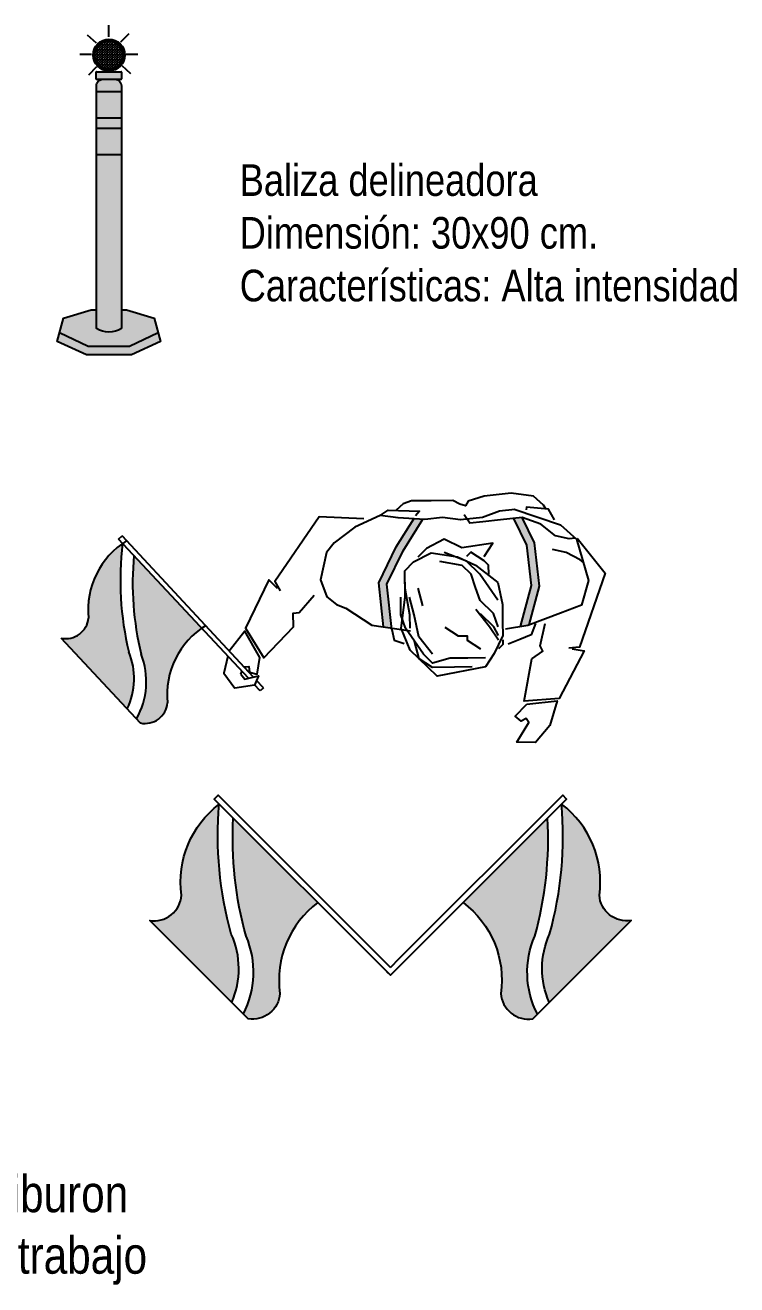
# Model space of a CAD drawing. Header units: metres. Extents: x 668617 to 675126, y 2286318 to 2293677.
# Drawn here: x 671945.2 to 672012.7, y 2288037.5 to 2288157 of the extents above; entities that cross this region are included whole.
import ezdxf

# ---------------------------------------------------------------- set-up
doc = ezdxf.new("R2010")
doc.units = ezdxf.units.M
doc.header["$MEASUREMENT"] = 0
for name, color, linetype in [('DMTG-BANDEREROS', 250, 'Continuous'), ('IAF-R', 7, 'Continuous'), ('TEXTO ESPEC', 7, 'Continuous')]:
    doc.layers.add(name, color=color, linetype=linetype)
doc.styles.add('Arial Narrow', font='ARIALN.TTF', dxfattribs={"height": 2.5})

# ---------------------------------------------------------------- blocks, each defined once
blk = doc.blocks.new('IAF-R')
at = {"layer": 'IAF-R', "true_color": 0xf26722}
h = blk.add_hatch(color=30, dxfattribs=at)
h.dxf.hatch_style = 1
h.paths.add_polyline_path([(-0.614, 11.641, 1), (0.622, 11.641, 1)])
h.paths.add_polyline_path([(0.569, 11.641, -1), (-0.561, 11.641, -1)], flags=16)
h.paths.add_polyline_path([(0.549, 11.641, -1), (-0.541, 11.641, -1)], flags=0)
at = {"layer": 'IAF-R'}
h = blk.add_hatch(color=256, dxfattribs=at)
h.dxf.hatch_style = 1
h.paths.add_polyline_path([(0.569, 11.641, 1), (-0.561, 11.641, 1)])
h.paths.add_polyline_path([(0.549, 11.641, 1), (-0.541, 11.641, 1)], flags=16)
h = blk.add_hatch(dxfattribs=at)
h.set_pattern_fill('ANGLE', color=30, scale=0.351563, angle=91.3909, style=0)
h.set_pattern_definition([(360, (648.9381, -684.18853), (6e-15, 0.0966796875), [0.0703125, -0.0263671875]), (90, (648.9381, -684.18853), (-0.0966796875, 6e-15), [0.0703125, -0.0263671875])])
edge = h.paths.add_edge_path()
edge.add_arc((0.004, 11.641), 0.545, 0, 360)
for color, points in [(40, [(-0.482, 10.991, 0.414214), (-0.496, 10.977), (-0.496, 10.711, 0.414214), (-0.482, 10.697), (0.482, 10.697, 0.414214), (0.496, 10.711), (0.496, 10.977, 0.414214), (0.482, 10.991)]), (252, [(0.799, 0.332), (1.915, 0.853), (1.762, 1.423), (0.689, 1.751), (0.485, 1.751), (0.485, 1.027, -0.285721), (-0.485, 1.027), (-0.485, 1.751), (-0.689, 1.751), (-1.762, 1.423), (-1.915, 0.853), (-0.799, 0.332)]), (256, [(0.873, 0), (2.002, 0.527), (1.915, 0.853), (0.799, 0.332), (-0.799, 0.332), (-1.915, 0.853), (-2.002, 0.527), (-0.873, 0)])]:
    blk.add_hatch(color=color, dxfattribs=at).paths.add_polyline_path(points)
h = blk.add_hatch(color=256, dxfattribs=at)
h.dxf.hatch_style = 1
h.paths.add_polyline_path([(0.152, 10.991), (0.152, 11.042, -0.130812), (-0.166, 11.048), (-0.166, 10.991)])
at = {"layer": 'IAF-R', "true_color": 0xf26722}
for points in [[(0.485, 10.226), (0.485, 10.447, 0.414214), (0.235, 10.697), (-0.235, 10.697, 0.414214), (-0.485, 10.447), (-0.485, 10.226)], [(0.485, 9.201), (-0.485, 9.201), (-0.485, 8.799), (0.485, 8.799)], [(0.485, 7.774), (-0.485, 7.774), (-0.485, 1.027, 0.285721), (0.485, 1.027)]]:
    blk.add_hatch(color=30, dxfattribs=at).paths.add_polyline_path(points)
at = {"layer": 'IAF-R', "true_color": 0xffffff}
for points in [[(-0.485, 10.226), (-0.485, 9.201), (0.485, 9.201), (0.485, 10.226)], [(-0.485, 8.799), (-0.485, 7.774), (0.485, 7.774), (0.485, 8.799)]]:
    blk.add_hatch(color=7, dxfattribs=at).paths.add_polyline_path(points)
at = {"layer": 'IAF-R'}
for p, q in [((0, 12.344), (0, 12.798)), ((-0.839, 12.422), (-0.499, 12.12)), ((0.465, 12.156), (0.781, 12.482)), ((-1.123, 11.676), (-0.669, 11.676)), ((0.668, 11.676), (1.122, 11.676)), ((-0.782, 10.87), (-0.466, 11.196)), ((-0.496, 10.711), (-0.496, 10.977)), ((-0.482, 10.991), (0.482, 10.991)), ((-0.166, 10.991), (-0.166, 11.048)), ((0.152, 10.991), (0.152, 11.042)), ((0.496, 10.711), (0.496, 10.977)), ((0.498, 11.232), (0.838, 10.929)), ((-0.482, 10.697), (0.482, 10.697))]:
    blk.add_line(p, q, dxfattribs=at)
blk.add_lwpolyline([(0.485, 1.027, -0.285721), (-0.485, 1.027), (-0.485, 10.447, -0.414214), (-0.235, 10.697), (0.235, 10.697, -0.414214), (0.485, 10.447), (0.485, 1.027)], format="xyb", dxfattribs=at)
for points in [[(-0.485, 10.226), (0.485, 10.226)], [(-0.485, 9.201), (0.485, 9.201)], [(-0.485, 8.799), (0.485, 8.799)], [(-0.485, 7.774), (0.485, 7.774)], [(0.485, 1.751), (0.689, 1.751), (1.762, 1.423), (2.002, 0.527), (0.873, 0), (-0.873, 0), (-2.002, 0.527), (-1.762, 1.423), (-0.689, 1.751), (-0.485, 1.751)], [(1.915, 0.853), (0.799, 0.332), (-0.799, 0.332), (-1.915, 0.853)]]:
    blk.add_lwpolyline(points, dxfattribs=at)
for radius in [0.618, 0.565, 0.545]:
    blk.add_circle((0.004, 11.641), radius, dxfattribs=at)
for centre, start, end in [((-0.482, 10.977), 90, 180), ((0.482, 10.977), 0, 90), ((-0.482, 10.711), 180, 270), ((0.482, 10.711), 270, 0)]:
    blk.add_arc(centre, 0.0141, start, end, dxfattribs=at)
blk = doc.blocks.new('BD')
h = blk.add_hatch(color=20)
h.paths.add_polyline_path([(-3.438, -0.787, 0.213925), (-3.349, -0.153, -0.090683), (-3.284, 1.07, 0.271948), (-3.759, 0.275, -0.444463), (-4.088, 0.085)])
h.paths.add_polyline_path([(-2.504, 0.022), (-3.173, 0.921, 0.082456), (-3.214, -0.193, -0.22479), (-3.345, -0.912), (-3.307, -0.963, 0.444463), (-2.978, -0.772, -0.271948)])
for points in [[(-0.152, 0.64), (0.107, 0.969), (0.006, 0.986), (-0.226, 0.692), (-0.467, 0.311), (-0.467, -0.188), (-0.377, -0.211), (-0.377, 0.285)], [(1.329, 0.567), (1.221, 0.866), (1.125, 0.866), (1.239, 0.551), (1.239, 0.092), (1.067, -0.354), (1.152, -0.35), (1.166, -0.347), (1.329, 0.076)]]:
    blk.add_hatch(color=20).paths.add_polyline_path(points)
at = {"linetype": 'Continuous'}
blk.add_line((0, 0), (-0.03, 0.203), dxfattribs=at)
for points in [[(-3.324, 1.123), (-3.282, 1.154)], [(-1.985, -0.589), (-3.282, 1.154)], [(1.495, 0.933), (1.476, 0.976), (1.372, 1.091), (1.127, 1.153), (0.822, 1.153), (0.638, 1.116), (0.602, 1.067), (0.54, 1.091), (0.467, 1.14), (0.222, 1.165), (0.112, 1.177), (0.002, 1.189), (-0.096, 1.165), (-0.181, 1.104)], [(-2.043, -0.596), (-3.324, 1.123)], [(-0.552, 1.048), (-1.052, 1.123), (-1.628, 0.457), (-1.579, 0.345)], [(-0.467, -0.188), (-0.467, 0.311), (-0.226, 0.692), (0.006, 0.986)], [(-0.377, -0.228), (-0.377, 0.285), (-0.152, 0.64), (0.107, 0.969)], [(1.14, 0.969), (1.641, 0.737), (1.8, 0.554), (1.886, 0.077), (1.776, -0.191), (1.531, -0.253), (1.152, -0.35), (0.895, -0.363)], [(1.067, -0.354), (1.239, 0.092), (1.239, 0.551), (1.125, 0.866)], [(1.166, -0.347), (1.329, 0.076), (1.329, 0.567), (1.221, 0.866)], [(1.58, 0.798), (1.525, 0.927), (1.281, 0.976), (1.274, 0.945)], [(-1.605, 0.374), (-1.692, 0.483), (-2.014, -0.032), (-1.846, -0.385), (-1.474, -0.076), (-1.461, 0.077), (-1.395, 0.079), (-1.206, 0.255)], [(1.812, 0.566), (2.081, 0.138), (1.702, -0.656), (1.58, -0.656)], [(-3.307, -0.963), (-4.088, 0.085)], [(-1.889, -0.378), (-2.026, -0.064), (-2.224, -0.267)], [(-0.377, -0.228), (-0.365, -0.35), (-0.255, -0.399)], [(-2.247, -0.323), (-2.312, -0.509), (-2.206, -0.69)], [(-2.08, -0.461), (-2.025, -0.464), (-2.023, -0.53), (-1.942, -0.561), (-1.889, -0.378)], [(1.237, -0.338), (1.176, -0.46), (1.042, -0.497), (0.907, -0.534)], [(1.617, -0.668), (1.751, -0.705), (1.409, -1.206), (1.017, -1.193), (1.152, -0.729), (1.286, -0.656), (1.262, -0.595), (1.347, -0.35)], [(-2.124, -0.542), (-2.084, -0.602), (-1.926, -0.581), (-1.984, -0.681), (-2.206, -0.69)], [(-2.124, -0.542), (-2.107, -0.511)], [(-1.927, -0.752), (-1.982, -0.678)], [(-1.886, -0.721), (-1.954, -0.629)], [(-1.886, -0.721), (-1.927, -0.752)], [(1.042, -1.23), (1.384, -1.23), (1.274, -1.499), (1.091, -1.67), (0.883, -1.645), (1.042, -1.438), (1.017, -1.389), (0.956, -1.413), (0.895, -1.352), (1.042, -1.23)]]:
    blk.add_lwpolyline(points)
for points in [[(1.149, 0.965), (0.974, 0.965), (0.775, 0.915), (0.527, 0.915), (0.328, 0.965), (0.129, 0.965), (-0.169, 1.015), (-0.368, 1.065), (-0.666, 0.965), (-0.915, 0.816), (-1.014, 0.716), (-1.114, 0.418), (-1.064, 0.219), (-0.965, 0.12), (-0.865, 0.07), (-0.597, -0.155), (-0.169, -0.265)], [(-0.368, 1.065), (-0.269, 1.114), (0.079, 1.065), (0.029, 1.015)], [(1.788, 0.567), (1.72, 0.567), (1.57, 0.617), (1.421, 0.766), (1.222, 0.866), (0.974, 0.866), (0.775, 0.866), (0.626, 0.866), (0.576, 0.965)], [(0.746, 0.477), (0.859, 0.616), (0.508, 0.6), (0.319, 0.718), (0.112, 0.638), (0.003, 0.549)], [(0.846, -0.032), (0.762, 0.126), (0.677, 0.284), (0.543, 0.447), (0.305, 0.57)], [(0.818, -0.329), (0.782, -0.176), (0.648, -0.013), (0.613, 0.14), (0.578, 0.294), (0.489, 0.402), (0.246, 0.476)], [(0.776, 0.274), (0.786, 0.373), (0.741, 0.428), (0.602, 0.541), (0.548, 0.496)], [(1.847, 0.29), (1.819, 0.319), (1.67, 0.418), (1.521, 0.468)], [(-0.172, -0.233), (-0.158, -0.085), (-0.179, 0.217), (-0.164, 0.366)], [(0.636, -0.661), (0.438, -0.642), (0.24, -0.622), (0.037, -0.653), (-0.053, -0.544), (-0.137, -0.386), (-0.222, -0.228), (-0.257, -0.075), (-0.238, 0.123)], [(0.046, -0.554), (-0.083, -0.342), (-0.109, -0.089), (-0.139, 0.113)], [(0.803, -0.477), (0.719, -0.319), (0.589, -0.107)], [(0.596, -0.557), (0.457, -0.444), (0.461, -0.394), (0.362, -0.385), (0.224, -0.271)], [(0.808, -0.428), (0.768, -0.324), (0.634, -0.161)], [(0.477, -0.745), (0.279, -0.726), (0.032, -0.702), (-0.107, -0.589), (-0.137, -0.386)], [(0.853, -0.482), (0.848, -0.532), (0.794, -0.576)]]:
    blk.add_lwpolyline(points, dxfattribs=at)
blk.add_lwpolyline([(0.866, 0.166), (0.891, -0.086), (0.872, -0.284), (0.858, -0.433), (0.739, -0.621), (0.626, -0.76), (0.072, -0.806), (0.072, -0.806), (-0.196, -0.48), (-0.196, -0.48), (-0.271, -0.223), (-0.188, 0.118), (-0.16, 0.415), (-0.051, 0.504), (0.157, 0.584), (0.449, 0.506), (0.637, 0.388)], close=True, dxfattribs=at)
for centre, radius, start, end in [((-2.845, 0.269), 0.914, 115.4388, 179.5794), ((0.027, 0.28), 3.404, 166.5818, 187.3082), ((0.162, 0.24), 3.404, 168.4532, 187.3082), ((-4.009, 0.329), 0.256, 252.11, 347.9636), ((-2.065, -0.779), 0.914, 115.4388, 179.5794), ((-4.101, -0.371), 0.783, 327.8844, 16.1843), ((-4.039, -0.415), 0.853, 324.3532, 15.0289), ((-3.229, -0.719), 0.256, 252.11, 347.9636)]:
    blk.add_arc(centre, radius, start, end)
blk = doc.blocks.new('BANDERINES')
h = blk.add_hatch(color=20)
h.paths.add_polyline_path([(-12.546, -2.136, 0.213925), (-12.58, 3.257, -0.090683), (-13.527, 13.527, 0.271948), (-16.513, 6.326, -0.444463), (-19.022, 4.34)])
h.paths.add_polyline_path([(-5.748, 5.748), (-12.42, 12.42, 0.082456), (-11.406, 3.084, -0.22479), (-11.619, -3.063), (-11.243, -3.439, 0.444463), (-8.734, -1.452, -0.271948)])
h = blk.add_hatch(color=20)
h.paths.add_polyline_path([(12.546, -2.136, -0.213925), (12.58, 3.257, 0.090683), (13.527, 13.527, -0.271948), (16.513, 6.326, 0.444463), (19.022, 4.34)])
h.paths.add_polyline_path([(5.748, 5.748), (12.42, 12.42, -0.082456), (11.406, 3.084, 0.22479), (11.619, -3.063), (11.243, -3.439, -0.444463), (8.734, -1.452, 0.271948)])
for points in [[(0.308, 0.308), (0.308, 0.308), (0, 0), (-13.923, 13.923), (-13.615, 14.231), (-0.676, 1.292), (0, 0.615)], [(-0.308, 0.308), (-0.308, 0.308), (0, 0), (13.923, 13.923), (13.615, 14.231), (0.676, 1.292), (0, 0.615)]]:
    blk.add_lwpolyline(points)
for points in [[(-5.748, 5.748, 0.271948), (-8.734, -1.452, -0.444463), (-11.243, -3.439), (-19.022, 4.34, 0.444463), (-16.513, 6.326, -0.271948), (-13.527, 13.527)], [(-12.546, -2.136, 0.213925), (-12.58, 3.257, -0.090683), (-13.527, 13.527)], [(5.748, 5.748, -0.271948), (8.734, -1.452, 0.444463), (11.243, -3.439), (19.022, 4.34, -0.444463), (16.513, 6.326, 0.271948), (13.527, 13.527)], [(12.546, -2.136, -0.213925), (12.58, 3.257, 0.090683), (13.527, 13.527)], [(-11.619, -3.063, 0.22479), (-11.406, 3.084, -0.082456), (-12.42, 12.42)], [(11.619, -3.063, -0.22479), (11.406, 3.084, 0.082456), (12.42, 12.42)]]:
    blk.add_lwpolyline(points, format="xyb")

msp = doc.modelspace()

# ---------------------------------------------------------------- block references
at = {"layer": 'DMTG-BANDEREROS', "xscale": 8.421736027358495, "yscale": 8.421736027358495, "zscale": 8.421736027358495, "rotation": 6.315506763865244}
msp.add_blockref('BD', (671982.96196, 2288101.90887), dxfattribs=at)
at = {"layer": 'DMTG-BANDEREROS', "xscale": 1.2, "yscale": 1.2, "zscale": 1.2}
msp.add_blockref('BANDERINES', (671979.88052, 2288066.85662), dxfattribs=at)
at = {"layer": 'IAF-R', "xscale": 2.444195235029771, "yscale": 2.444195235029771, "zscale": 2.444195235029771}
msp.add_blockref('IAF-R', (671953.17597, 2288125.7069), dxfattribs=at)

# ---------------------------------------------------------------- texts
at = {"layer": 'TEXTO ESPEC', "ltscale": 0.1, "attachment_point": 1, "style": 'Arial Narrow'}
for s, insert, char_height, width in [('Baliza delineadora\\PDimensión: 30x90 cm.\\PCaracterísticas: Alta intensidad', (671965.58388, 2288143.79182), 3, 50.2354847), ('Trafitambo luminoso con malla plastica tiburon intermedia para delimitación de zona de trabajo', (671872.33035, 2288047.87728), 3.5, 101.6118035)]:
    msp.add_mtext(s, dxfattribs=dict(at, insert=insert, char_height=char_height, width=width))

doc.saveas('drawing.dxf')
